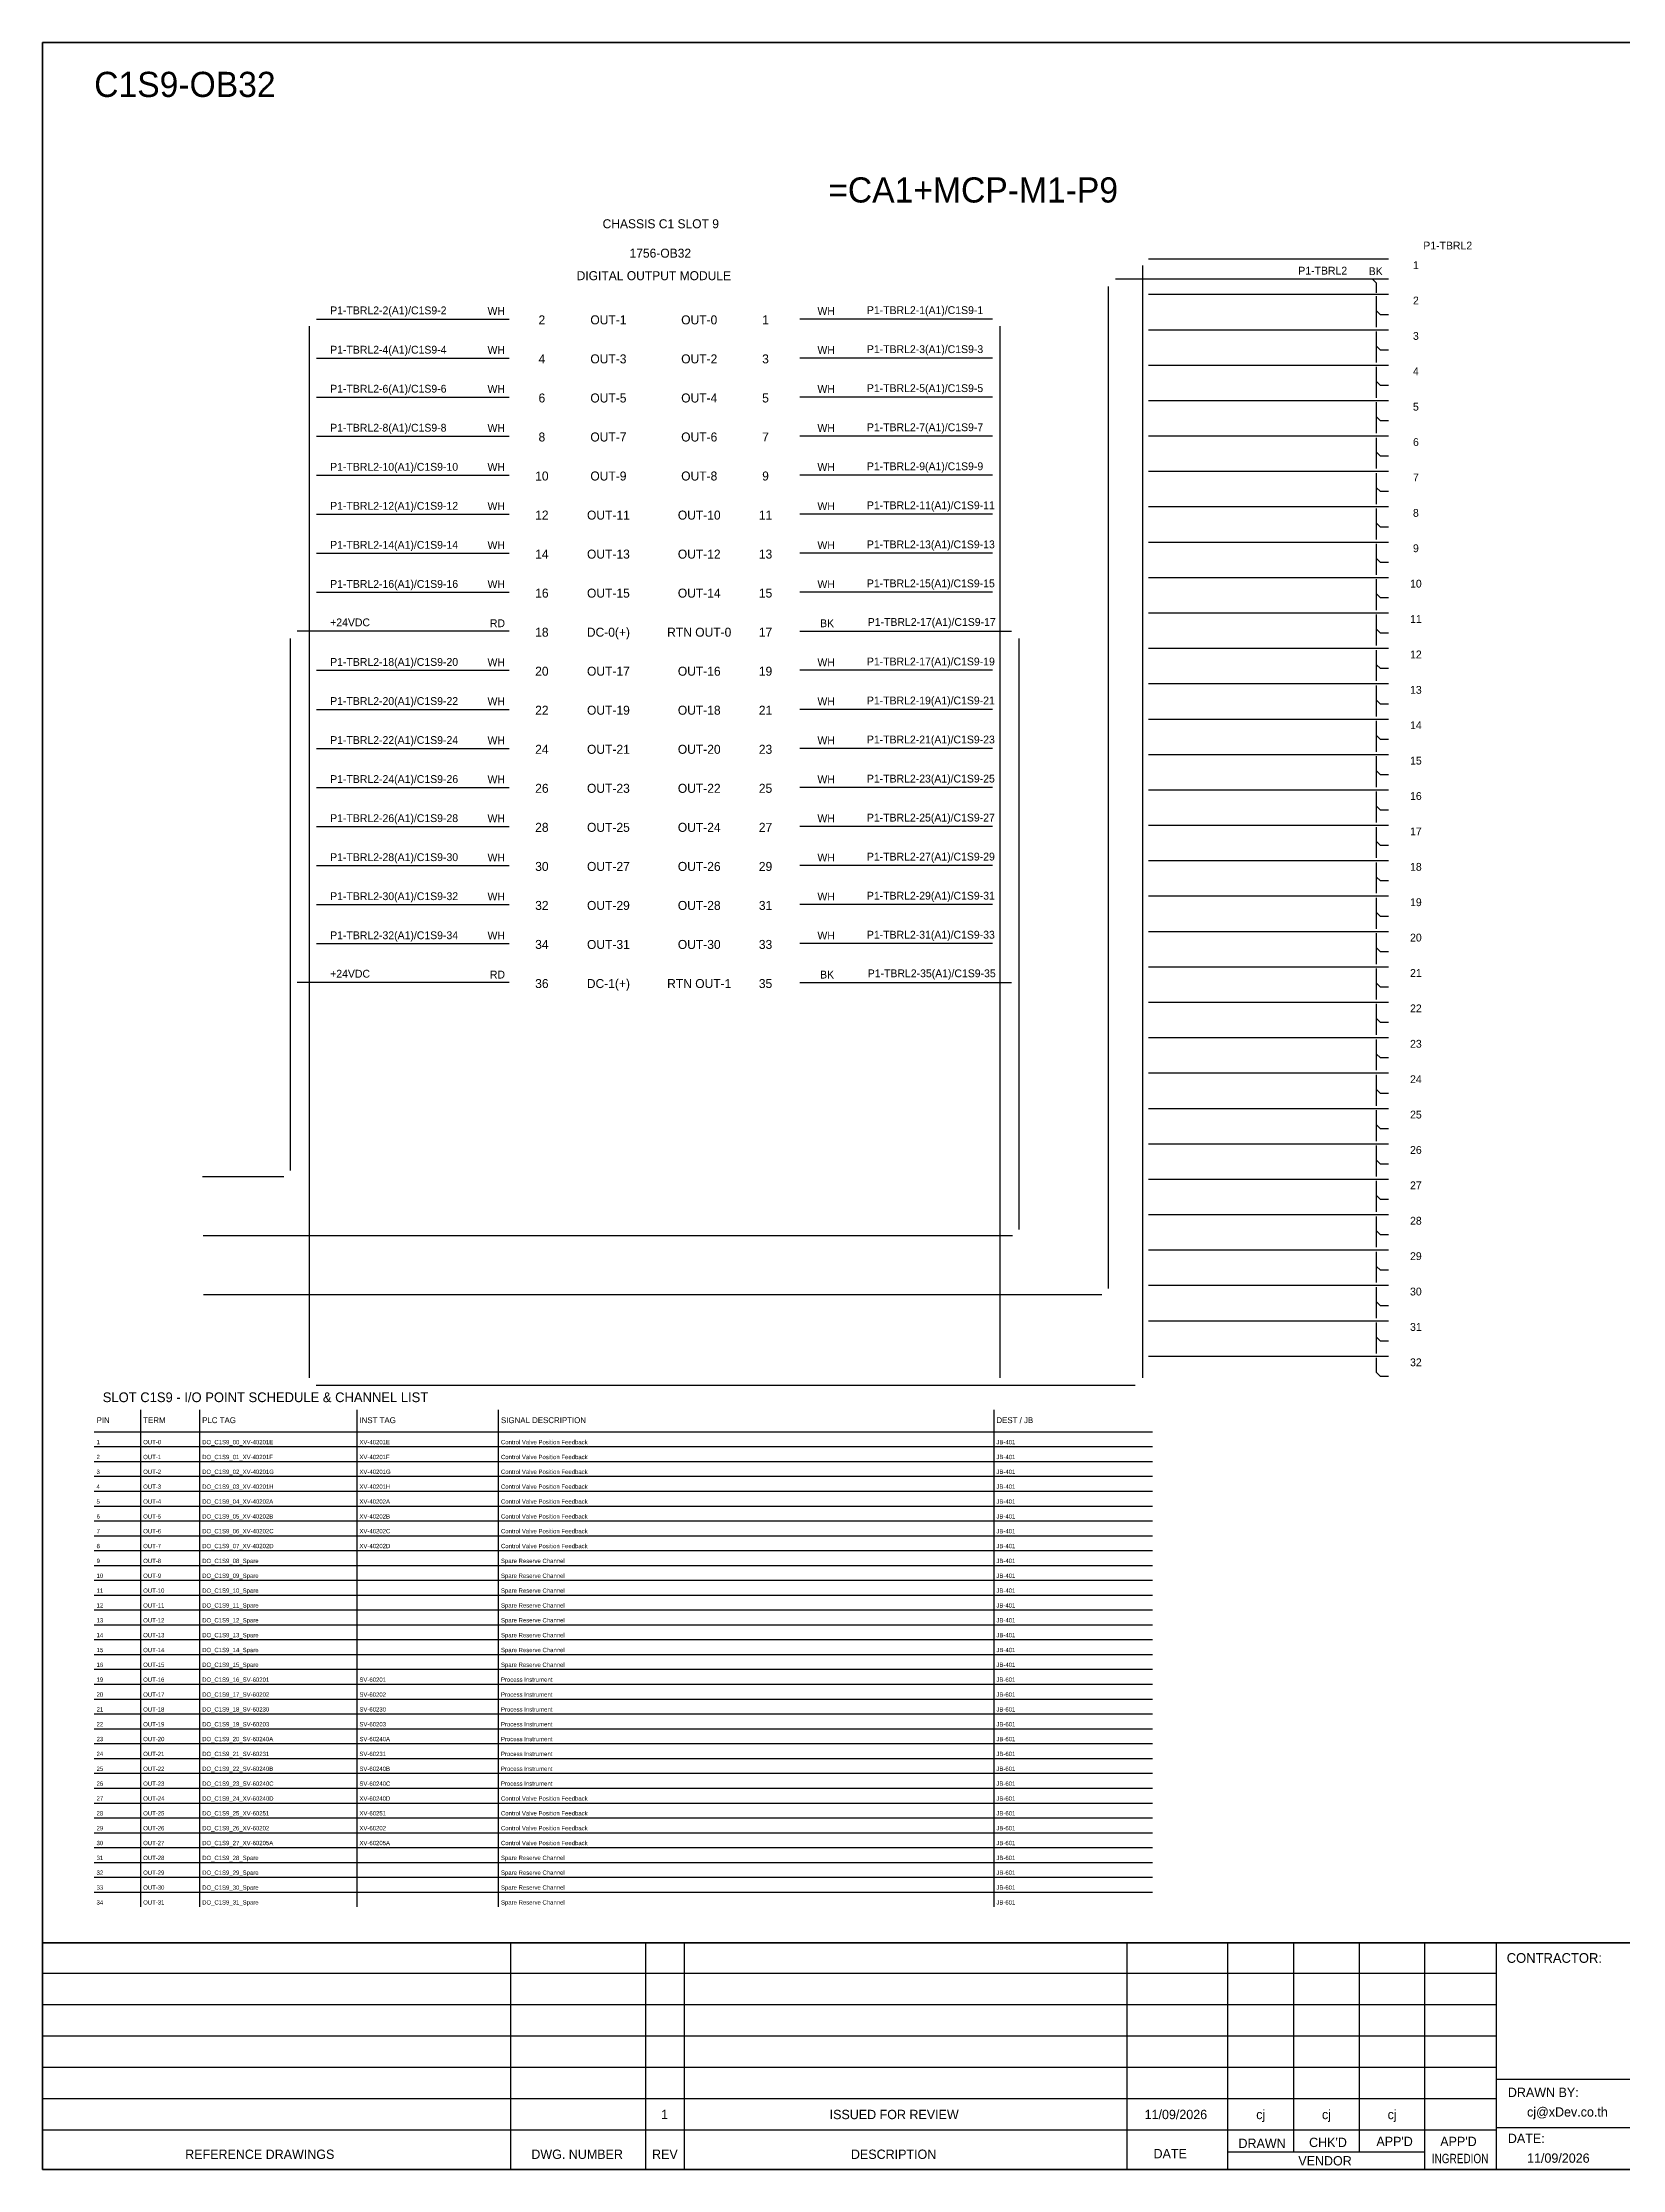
# Model space of a CAD drawing. Header units: metres. Extents: x 0 to 54213, y 0 to 2704.
# Drawn here: x 50320 to 52329, y 0 to 2704 of the extents above; entities that cross this region are included whole.
import ezdxf
from ezdxf.enums import TextEntityAlignment as Align

# ---------------------------------------------------------------- set-up
doc = ezdxf.new("R2010")
doc.units = ezdxf.units.M

msp = doc.modelspace()

# ---------------------------------------------------------------- linework, layer by layer
for p, q in [((52010.9, 2403.2), (52015.9, 2398.2)), ((52015.9, 2385.8), (52015.9, 2398.2)), ((52015.9, 2342.5), (52015.9, 2381.8)), ((52020.9, 2358.2), (52015.9, 2363.2)), ((52031.3, 2358.2), (52020.9, 2358.2)), ((52015.9, 2297.5), (52015.9, 2336.8)), ((52020.9, 2313.2), (52015.9, 2318.2)), ((52031.3, 2313.2), (52020.9, 2313.2)), ((52015.9, 2252.5), (52015.9, 2291.8)), ((52020.9, 2268.2), (52015.9, 2273.2)), ((52015.9, 2207.5), (52015.9, 2246.8)), ((52031.3, 2268.2), (52020.9, 2268.2)), ((52020.9, 2223.2), (52015.9, 2228.2)), ((52031.3, 2223.2), (52020.9, 2223.2)), ((52015.9, 2162.5), (52015.9, 2201.8)), ((52020.9, 2178.2), (52015.9, 2183.2)), ((52031.3, 2178.2), (52020.9, 2178.2)), ((52015.9, 2117.5), (52015.9, 2156.8)), ((52020.9, 2133.2), (52015.9, 2138.2)), ((52015.9, 2072.5), (52015.9, 2111.8)), ((52031.3, 2133.2), (52020.9, 2133.2)), ((52020.9, 2088.2), (52015.9, 2093.2)), ((52031.3, 2088.2), (52020.9, 2088.2)), ((52015.9, 2027.5), (52015.9, 2066.8)), ((52020.9, 2043.2), (52015.9, 2048.2)), ((52031.3, 2043.2), (52020.9, 2043.2)), ((52015.9, 1982.5), (52015.9, 2021.8)), ((52020.9, 1998.2), (52015.9, 2003.2)), ((52015.9, 1937.5), (52015.9, 1976.8)), ((52031.3, 1998.2), (52020.9, 1998.2)), ((52020.9, 1953.2), (52015.9, 1958.2)), ((52031.3, 1953.2), (52020.9, 1953.2)), ((52015.9, 1892.5), (52015.9, 1931.8)), ((52020.9, 1908.2), (52015.9, 1913.2)), ((52031.3, 1908.2), (52020.9, 1908.2)), ((52015.9, 1847.5), (52015.9, 1886.8)), ((52020.9, 1863.2), (52015.9, 1868.2)), ((52015.9, 1802.5), (52015.9, 1841.8)), ((52031.3, 1863.2), (52020.9, 1863.2)), ((52020.9, 1818.2), (52015.9, 1823.2)), ((52031.3, 1818.2), (52020.9, 1818.2)), ((52015.9, 1757.5), (52015.9, 1796.8)), ((52020.9, 1773.2), (52015.9, 1778.2)), ((52031.3, 1773.2), (52020.9, 1773.2)), ((52015.9, 1712.5), (52015.9, 1751.8)), ((52020.9, 1728.2), (52015.9, 1733.2)), ((52015.9, 1667.5), (52015.9, 1706.8)), ((52031.3, 1728.2), (52020.9, 1728.2)), ((52020.9, 1683.2), (52015.9, 1688.2)), ((52031.3, 1683.2), (52020.9, 1683.2)), ((52015.9, 1622.5), (52015.9, 1661.8)), ((52020.9, 1638.2), (52015.9, 1643.2)), ((52031.3, 1638.2), (52020.9, 1638.2)), ((52015.9, 1577.5), (52015.9, 1616.8)), ((52020.9, 1593.2), (52015.9, 1598.2)), ((52015.9, 1532.5), (52015.9, 1571.8)), ((52031.3, 1593.2), (52020.9, 1593.2)), ((52020.9, 1548.2), (52015.9, 1553.2)), ((52031.3, 1548.2), (52020.9, 1548.2)), ((52015.9, 1487.5), (52015.9, 1526.8)), ((52020.9, 1503.2), (52015.9, 1508.2)), ((52031.3, 1503.2), (52020.9, 1503.2)), ((52015.9, 1442.5), (52015.9, 1481.8)), ((52020.9, 1458.2), (52015.9, 1463.2)), ((52015.9, 1397.5), (52015.9, 1436.8)), ((52031.3, 1458.2), (52020.9, 1458.2)), ((52020.9, 1413.2), (52015.9, 1418.2)), ((52031.3, 1413.2), (52020.9, 1413.2)), ((52015.9, 1352.5), (52015.9, 1391.8)), ((52020.9, 1368.2), (52015.9, 1373.2)), ((52031.3, 1368.2), (52020.9, 1368.2)), ((52015.9, 1307.5), (52015.9, 1346.8)), ((52020.9, 1323.2), (52015.9, 1328.2)), ((52015.9, 1262.5), (52015.9, 1301.8)), ((52031.3, 1323.2), (52020.9, 1323.2)), ((52020.9, 1278.2), (52015.9, 1283.2)), ((52031.3, 1278.2), (52020.9, 1278.2)), ((52015.9, 1217.5), (52015.9, 1256.8)), ((52020.9, 1233.2), (52015.9, 1238.2)), ((52031.3, 1233.2), (52020.9, 1233.2)), ((52015.9, 1172.5), (52015.9, 1211.8)), ((52020.9, 1188.2), (52015.9, 1193.2)), ((52015.9, 1127.5), (52015.9, 1166.8)), ((52031.3, 1188.2), (52020.9, 1188.2)), ((52020.9, 1143.2), (52015.9, 1148.2)), ((52031.3, 1143.2), (52020.9, 1143.2)), ((52015.9, 1082.5), (52015.9, 1121.8)), ((52020.9, 1098.2), (52015.9, 1103.2)), ((52031.3, 1098.2), (52020.9, 1098.2)), ((52015.9, 1037.5), (52015.9, 1076.8)), ((52020.9, 1053.2), (52015.9, 1058.2)), ((52015.9, 1013.2), (52015.9, 1031.8)), ((52031.3, 1053.2), (52020.9, 1053.2)), ((52020.9, 1008.2), (52015.9, 1013.2)), ((52031.3, 1008.2), (52020.9, 1008.2))]:
    msp.add_line(p, q)
at = {"color": 1, "ltscale": 25.4}
for p, q in [((50913, 1955.7), (50643.6, 1955.7)), ((50634.5, 1946.5), (50634.5, 1270))]:
    msp.add_line(p, q, dxfattribs=at)
at = {"color": 7}
for p, q in [((50444.6, 333.8), (50444.6, 965.9)), ((50519.6, 333.8), (50519.6, 965.9)), ((50719.6, 333.8), (50719.6, 965.9)), ((50899.6, 333.8), (50899.6, 965.9)), ((51529.6, 333.8), (51529.6, 965.9)), ((50385.3, 937.9), (51731.1, 937.9))]:
    msp.add_line(p, q, dxfattribs=at)
at = {"color": 8}
for p, q in [((50385.3, 919), (51731.1, 919)), ((50385.3, 900.1), (51731.1, 900.1)), ((50385.3, 881.3), (51731.1, 881.3)), ((50385.3, 862.4), (51731.1, 862.4)), ((50385.3, 843.5), (51731.1, 843.5)), ((50385.3, 824.6), (51731.1, 824.6)), ((50385.3, 805.8), (51731.1, 805.8)), ((50385.3, 786.9), (51731.1, 786.9)), ((50385.3, 768), (51731.1, 768)), ((50385.3, 749.1), (51731.1, 749.1)), ((50385.3, 730.2), (51731.1, 730.2)), ((50385.3, 711.4), (51731.1, 711.4)), ((50385.3, 692.5), (51731.1, 692.5)), ((50385.3, 673.6), (51731.1, 673.6)), ((50385.3, 654.7), (51731.1, 654.7)), ((50385.3, 635.9), (51731.1, 635.9)), ((50385.3, 617), (51731.1, 617)), ((50385.3, 598.1), (51731.1, 598.1)), ((50385.3, 579.2), (51731.1, 579.2)), ((50385.3, 560.3), (51731.1, 560.3)), ((50385.3, 541.5), (51731.1, 541.5)), ((50385.3, 522.6), (51731.1, 522.6)), ((50385.3, 503.7), (51731.1, 503.7)), ((50385.3, 484.8), (51731.1, 484.8)), ((50385.3, 465.9), (51731.1, 465.9)), ((50385.3, 447.1), (51731.1, 447.1)), ((50385.3, 428.2), (51731.1, 428.2)), ((50385.3, 409.3), (51731.1, 409.3)), ((50385.3, 390.4), (51731.1, 390.4)), ((50385.3, 371.6), (51731.1, 371.6)), ((50385.3, 352.7), (51731.1, 352.7))]:
    msp.add_line(p, q, dxfattribs=at)
at = {"layer": 'GT_1', "color": 4}
for p, q in [((50915, 0), (50915, 288.2)), ((51086.9, 0), (51086.9, 288.2)), ((51136.1, 0), (51136.1, 288.2)), ((51698.7, 0), (51698.7, 288.2)), ((51827, 0), (51827, 288.2)), ((51910.6, 21.8), (51910.6, 288.2)), ((51994.1, 21.8), (51994.1, 288.2)), ((52077.4, 0), (52077.4, 288.2)), ((52168.4, 0), (52168.4, 288.2)), ((52168.4, 249.3), (50319.6, 249.3)), ((52168.4, 209.5), (50319.6, 209.5)), ((52168.4, 169.6), (50319.6, 169.6)), ((52168.4, 129.7), (50319.6, 129.7)), ((52955.4, 114.3), (52168.4, 114.3)), ((52168.4, 89.7), (50319.6, 89.7)), ((52168.3, 49.8), (50319.6, 49.8)), ((52955.4, 52.9), (52168.4, 52.9)), ((52077.4, 21.8), (51827, 21.8))]:
    msp.add_line(p, q, dxfattribs=at)
at = {"layer": 'HELPPOINT', "color": 4, "lineweight": 35}
for p, q in [((50319.6, 0), (50319.6, 2704.2)), ((50319.6, 2704.2), (54212.9, 2704.2)), ((50319.6, 0), (50319.6, 2704.2)), ((50319.6, 2704.2), (54212.9, 2704.2)), ((54212.9, 0), (50319.6, 0)), ((54212.9, 0), (50319.6, 0))]:
    msp.add_line(p, q, dxfattribs=at)
at = {"layer": 'IE-WIRE', "color": 4, "ltscale": 25.4}
for p, q in [((51718.2, 2420.7), (51718.2, 1006.3)), ((52031.3, 2428.7), (51726.2, 2428.7)), ((52031.3, 2383.7), (51726.2, 2383.7)), ((50667.8, 2352.7), (50913, 2352.7)), ((51527.8, 2352.7), (51282.5, 2352.7)), ((50658.6, 2343.6), (50658.6, 1006.3)), ((51536.9, 2343.6), (51536.9, 1006.3)), ((52031.3, 2338.7), (51726.2, 2338.7)), ((50667.8, 2303.1), (50913, 2303.1)), ((51527.8, 2303.1), (51282.5, 2303.1)), ((52031.3, 2293.7), (51726.2, 2293.7)), ((50667.8, 2253.5), (50913, 2253.5)), ((51527.8, 2253.5), (51282.5, 2253.5)), ((52031.3, 2248.7), (51726.2, 2248.7)), ((50667.8, 2203.8), (50913, 2203.8)), ((51527.8, 2203.8), (51282.5, 2203.8)), ((52031.3, 2203.7), (51726.2, 2203.7)), ((50667.8, 2154.2), (50913, 2154.2)), ((51527.8, 2154.2), (51282.5, 2154.2)), ((52031.3, 2158.7), (51726.2, 2158.7)), ((52031.3, 2113.7), (51726.2, 2113.7)), ((50667.8, 2104.6), (50913, 2104.6)), ((51527.8, 2104.6), (51282.5, 2104.6)), ((52031.3, 2068.7), (51726.2, 2068.7)), ((50667.8, 2055), (50913, 2055)), ((51527.8, 2055), (51282.5, 2055)), ((50667.8, 2005.3), (50913, 2005.3)), ((51527.8, 2005.3), (51282.5, 2005.3)), ((52031.3, 2023.7), (51726.2, 2023.7)), ((52031.3, 1978.7), (51726.2, 1978.7)), ((52031.3, 1933.7), (51726.2, 1933.7)), ((50667.8, 1906.1), (50913, 1906.1)), ((51527.8, 1906.1), (51282.5, 1906.1)), ((52031.3, 1888.7), (51726.2, 1888.7)), ((50667.8, 1856.4), (50913, 1856.4)), ((51527.8, 1856.4), (51282.5, 1856.4)), ((52031.3, 1843.7), (51726.2, 1843.7)), ((50667.8, 1806.8), (50913, 1806.8)), ((51527.8, 1806.8), (51282.5, 1806.8)), ((52031.3, 1798.7), (51726.2, 1798.7)), ((50667.8, 1757.2), (50913, 1757.2)), ((51527.8, 1757.2), (51282.5, 1757.2)), ((52031.3, 1753.7), (51726.2, 1753.7)), ((50667.8, 1707.5), (50913, 1707.5)), ((51527.8, 1707.5), (51282.5, 1707.5)), ((52031.3, 1708.7), (51726.2, 1708.7)), ((50667.8, 1657.9), (50913, 1657.9)), ((51527.8, 1657.9), (51282.5, 1657.9)), ((52031.3, 1663.7), (51726.2, 1663.7)), ((50667.8, 1608.3), (50913, 1608.3)), ((51527.8, 1608.3), (51282.5, 1608.3)), ((52031.3, 1618.7), (51726.2, 1618.7)), ((52031.3, 1573.7), (51726.2, 1573.7)), ((50667.8, 1558.6), (50913, 1558.6)), ((51527.8, 1558.6), (51282.5, 1558.6)), ((52031.3, 1528.7), (51726.2, 1528.7)), ((52031.3, 1483.7), (51726.2, 1483.7)), ((52031.3, 1438.7), (51726.2, 1438.7)), ((52031.3, 1393.7), (51726.2, 1393.7)), ((52031.3, 1348.7), (51726.2, 1348.7)), ((52031.3, 1303.7), (51726.2, 1303.7)), ((52031.3, 1258.7), (51726.2, 1258.7)), ((52031.3, 1213.7), (51726.2, 1213.7)), ((52031.3, 1168.7), (51726.2, 1168.7)), ((52031.3, 1123.7), (51726.2, 1123.7)), ((52031.3, 1078.7), (51726.2, 1078.7)), ((52031.3, 1033.7), (51726.2, 1033.7))]:
    msp.add_line(p, q, dxfattribs=at)
at = {"layer": 'IE-WIRE', "color": 7, "ltscale": 25.4}
for p, q in [((51674.7, 2394.1), (51674.7, 1119.9)), ((51282.5, 1955.7), (51551.9, 1955.7)), ((51561, 1946.5), (51561, 1194.9)), ((51282.5, 1509), (51551.9, 1509)), ((51553, 1186.9), (50523.7, 1186.9)), ((51666.7, 1111.9), (50524.4, 1111.9))]:
    msp.add_line(p, q, dxfattribs=at)
at = {"layer": 'IE-WIRE', "ltscale": 25.4}
msp.add_line((52031.3, 2403.2), (51683.9, 2403.2), dxfattribs=at)
at = {"layer": 'IE-WIRE', "color": 1, "ltscale": 25.4}
for p, q in [((50913, 1509), (50643.6, 1509)), ((50626.5, 1262), (50523, 1262))]:
    msp.add_line(p, q, dxfattribs=at)
at = {"layer": 'IE-WIRE', "color": 4}
msp.add_line((50667.7, 997.2), (51709.1, 997.2), dxfattribs=at)
at = {"layer": 'MEMBER', "color": 4, "lineweight": 35}
msp.add_line((50319.6, 288.2), (54212.9, 288.2), dxfattribs=at)
msp.add_line((50319.6, 288.2), (54212.9, 288.2), dxfattribs=at)

# ---------------------------------------------------------------- texts
at = {"color": 2}
msp.add_text('C1S9-OB32', height=32, dxfattribs=at).set_placement((50385.3, 2635))
for s, height, p in [('=CA1+MCP-M1-P9', 32, (51503, 2516.8)), ('CHASSIS C1 SLOT 9', 11.441, (51105.8, 2473.8)), ('1756-OB32', 11.44, (51105.2, 2436.4)), ('DIGITAL OUTPUT MODULE', 11.441, (51097, 2407.8)), ('2', 11.4, (50954.6, 2351.6)), ('OUT-1', 11.44, (51039.2, 2351.6)), ('OUT-0', 11.44, (51154.7, 2351.6)), ('1', 11.4, (51239, 2351.6)), ('4', 11.4, (50954.6, 2302)), ('OUT-3', 11.44, (51039.2, 2302)), ('OUT-2', 11.44, (51154.7, 2302)), ('3', 11.4, (51239, 2302)), ('6', 11.4, (50954.6, 2252.3)), ('OUT-5', 11.44, (51039.2, 2252.3)), ('OUT-4', 11.44, (51154.7, 2252.3)), ('5', 11.4, (51239, 2252.3)), ('8', 11.4, (50954.6, 2202.7)), ('OUT-7', 11.44, (51039.2, 2202.7)), ('OUT-6', 11.44, (51154.7, 2202.7)), ('7', 11.4, (51239, 2202.7)), ('10', 11.44, (50954.6, 2153.1)), ('OUT-9', 11.44, (51039.2, 2153.1)), ('OUT-8', 11.44, (51154.7, 2153.1)), ('9', 11.4, (51239, 2153.1)), ('12', 11.44, (50954.6, 2103.4)), ('OUT-11', 11.44, (51039.2, 2103.4)), ('OUT-10', 11.44, (51154.7, 2103.4)), ('11', 11.44, (51239, 2103.4)), ('14', 11.44, (50954.6, 2053.8)), ('OUT-13', 11.44, (51039.2, 2053.8)), ('OUT-12', 11.44, (51154.7, 2053.8)), ('13', 11.44, (51239, 2053.8)), ('16', 11.44, (50954.6, 2004.2)), ('OUT-15', 11.44, (51039.2, 2004.2)), ('OUT-14', 11.44, (51154.7, 2004.2)), ('15', 11.44, (51239, 2004.2)), ('18', 11.44, (50954.6, 1954.5)), ('DC-0(+)', 11.44, (51039.2, 1954.5)), ('RTN OUT-0', 11.44, (51154.7, 1954.5)), ('17', 11.44, (51239, 1954.5)), ('20', 11.44, (50954.6, 1904.9)), ('OUT-17', 11.44, (51039.2, 1904.9)), ('OUT-16', 11.44, (51154.7, 1904.9)), ('19', 11.44, (51239, 1904.9)), ('22', 11.44, (50954.6, 1855.3)), ('OUT-19', 11.44, (51039.2, 1855.3)), ('OUT-18', 11.44, (51154.7, 1855.3)), ('21', 11.44, (51239, 1855.3)), ('24', 11.44, (50954.6, 1805.6)), ('OUT-21', 11.44, (51039.2, 1805.6)), ('OUT-20', 11.44, (51154.7, 1805.6)), ('23', 11.44, (51239, 1805.6)), ('26', 11.44, (50954.6, 1756)), ('OUT-23', 11.44, (51039.2, 1756)), ('OUT-22', 11.44, (51154.7, 1756)), ('25', 11.44, (51239, 1756)), ('28', 11.44, (50954.6, 1706.4)), ('OUT-25', 11.44, (51039.2, 1706.4)), ('OUT-24', 11.44, (51154.7, 1706.4)), ('27', 11.44, (51239, 1706.4)), ('30', 11.44, (50954.6, 1656.7)), ('OUT-27', 11.44, (51039.2, 1656.7)), ('OUT-26', 11.44, (51154.7, 1656.7)), ('29', 11.44, (51239, 1656.7)), ('32', 11.44, (50954.6, 1607.1)), ('OUT-29', 11.44, (51039.2, 1607.1)), ('OUT-28', 11.44, (51154.7, 1607.1)), ('31', 11.44, (51239, 1607.1)), ('34', 11.44, (50954.6, 1557.5)), ('OUT-31', 11.44, (51039.2, 1557.5)), ('OUT-30', 11.44, (51154.7, 1557.5)), ('33', 11.44, (51239, 1557.5)), ('36', 11.44, (50954.6, 1507.8)), ('DC-1(+)', 11.44, (51039.2, 1507.8)), ('RTN OUT-1', 11.44, (51154.7, 1507.8)), ('35', 11.44, (51239, 1507.8))]:
    msp.add_text(s, height=height, dxfattribs=at).set_placement(p, align=Align.MIDDLE_CENTER)
at = {"color": 4}
for s, p in [('P1-TBRL2', (52106.5, 2446.1)), ('1', (52066, 2421.2)), ('2', (52066, 2376.2)), ('3', (52066, 2331.2)), ('4', (52066, 2286.2)), ('5', (52066, 2241.2)), ('6', (52066, 2196.2)), ('7', (52066, 2151.2)), ('8', (52066, 2106.2)), ('9', (52066, 2061.2)), ('10', (52066, 2016.2)), ('11', (52066, 1971.2)), ('12', (52066, 1926.2)), ('13', (52066, 1881.2)), ('14', (52066, 1836.2)), ('15', (52066, 1791.2)), ('16', (52066, 1746.2)), ('17', (52066, 1701.2)), ('18', (52066, 1656.2)), ('19', (52066, 1611.2)), ('20', (52066, 1566.2)), ('21', (52066, 1521.2)), ('22', (52066, 1476.2)), ('23', (52066, 1431.2)), ('24', (52066, 1386.2)), ('25', (52066, 1341.2)), ('26', (52066, 1296.2)), ('27', (52066, 1251.2)), ('28', (52066, 1206.2)), ('29', (52066, 1161.2)), ('30', (52066, 1116.2)), ('31', (52066, 1071.2)), ('32', (52066, 1026.2))]:
    msp.add_text(s, height=9.95, dxfattribs=at).set_placement(p, align=Align.MIDDLE_CENTER)
for s, p in [('P1-TBRL2', (51978.6, 2409.2)), ('BK', (52023.8, 2408.5))]:
    msp.add_text(s, height=9.95).set_placement(p, align=Align.RIGHT)
for s, height, p in [('P1-TBRL2-2(A1)/C1S9-2', 9.949, (50685.4, 2358.7)), ('WH', 9.95, (50885.5, 2358)), ('WH', 9.95, (51305, 2358)), ('P1-TBRL2-1(A1)/C1S9-1', 9.949, (51367.9, 2359)), ('P1-TBRL2-4(A1)/C1S9-4', 9.949, (50685.4, 2308.7)), ('WH', 9.95, (50885.5, 2308.4)), ('WH', 9.95, (51305, 2308.4)), ('P1-TBRL2-3(A1)/C1S9-3', 9.949, (51367.9, 2309.4)), ('P1-TBRL2-6(A1)/C1S9-6', 9.949, (50685.4, 2259.1)), ('WH', 9.95, (50885.5, 2258.7)), ('WH', 9.95, (51305, 2258.7)), ('P1-TBRL2-5(A1)/C1S9-5', 9.949, (51367.9, 2259.8)), ('P1-TBRL2-8(A1)/C1S9-8', 9.949, (50685.4, 2209.5)), ('WH', 9.95, (50885.5, 2209.1)), ('WH', 9.95, (51305, 2209.1)), ('P1-TBRL2-7(A1)/C1S9-7', 9.949, (51367.9, 2210.1)), ('P1-TBRL2-10(A1)/C1S9-10', 9.949, (50685.4, 2159.8)), ('WH', 9.95, (50885.5, 2159.5)), ('WH', 9.95, (51305, 2159.5)), ('P1-TBRL2-9(A1)/C1S9-9', 9.949, (51367.9, 2160.5)), ('P1-TBRL2-12(A1)/C1S9-12', 9.949, (50685.4, 2110.2)), ('WH', 9.95, (50885.5, 2109.8)), ('WH', 9.95, (51305, 2109.8)), ('P1-TBRL2-11(A1)/C1S9-11', 9.949, (51367.9, 2110.9)), ('P1-TBRL2-14(A1)/C1S9-14', 9.949, (50685.4, 2060.6)), ('WH', 9.95, (50885.5, 2060.2)), ('WH', 9.95, (51305, 2060.2)), ('P1-TBRL2-13(A1)/C1S9-13', 9.949, (51367.9, 2061.2)), ('P1-TBRL2-16(A1)/C1S9-16', 9.949, (50685.4, 2010.9)), ('WH', 9.95, (50885.5, 2010.6)), ('WH', 9.95, (51305, 2010.6)), ('P1-TBRL2-15(A1)/C1S9-15', 9.949, (51367.9, 2011.6)), ('P1-TBRL2-18(A1)/C1S9-20', 9.949, (50685.4, 1911.7)), ('WH', 9.95, (50885.5, 1911.3)), ('WH', 9.95, (51305, 1911.3)), ('P1-TBRL2-17(A1)/C1S9-19', 9.949, (51367.9, 1912.3)), ('P1-TBRL2-20(A1)/C1S9-22', 9.949, (50685.4, 1862)), ('WH', 9.95, (50885.5, 1861.7)), ('WH', 9.95, (51305, 1861.7)), ('P1-TBRL2-19(A1)/C1S9-21', 9.949, (51367.9, 1862.7)), ('P1-TBRL2-22(A1)/C1S9-24', 9.949, (50685.4, 1812.4)), ('WH', 9.95, (50885.5, 1812)), ('WH', 9.95, (51305, 1812)), ('P1-TBRL2-21(A1)/C1S9-23', 9.949, (51367.9, 1813.1)), ('P1-TBRL2-24(A1)/C1S9-26', 9.949, (50685.4, 1762.8)), ('WH', 9.95, (50885.5, 1762.4)), ('WH', 9.95, (51305, 1762.4)), ('P1-TBRL2-23(A1)/C1S9-25', 9.949, (51367.9, 1763.4)), ('P1-TBRL2-26(A1)/C1S9-28', 9.949, (50685.4, 1713.1)), ('WH', 9.95, (50885.5, 1712.8)), ('WH', 9.95, (51305, 1712.8)), ('P1-TBRL2-25(A1)/C1S9-27', 9.949, (51367.9, 1713.8)), ('P1-TBRL2-28(A1)/C1S9-30', 9.949, (50685.4, 1663.5)), ('WH', 9.95, (50885.5, 1663.1)), ('WH', 9.95, (51305, 1663.1)), ('P1-TBRL2-27(A1)/C1S9-29', 9.949, (51367.9, 1664.2)), ('P1-TBRL2-30(A1)/C1S9-32', 9.949, (50685.4, 1613.9)), ('WH', 9.95, (50885.5, 1613.5)), ('WH', 9.95, (51305, 1613.5)), ('P1-TBRL2-29(A1)/C1S9-31', 9.949, (51367.9, 1614.5)), ('P1-TBRL2-32(A1)/C1S9-34', 9.949, (50685.4, 1564.2)), ('WH', 9.95, (50885.5, 1563.9)), ('WH', 9.95, (51305, 1563.9)), ('P1-TBRL2-31(A1)/C1S9-33', 9.949, (51367.9, 1564.9))]:
    msp.add_text(s, height=height, dxfattribs=at).set_placement(p)
at = {"color": 1}
for s, p in [('+24VDC', (50685.4, 1962)), ('RD', (50888.5, 1960.9)), ('+24VDC', (50685.4, 1515.3)), ('RD', (50888.5, 1514.2))]:
    msp.add_text(s, height=9.95, dxfattribs=at).set_placement(p)
at = {"color": 7}
for s, height, p in [('BK', 9.95, (51308.4, 1960.9)), ('P1-TBRL2-17(A1)/C1S9-17', 9.949, (51369, 1962.5)), ('BK', 9.95, (51308.4, 1514.2)), ('P1-TBRL2-35(A1)/C1S9-35', 9.949, (51369, 1515.8)), ('1', 5.5, (50388.3, 922)), ('OUT-0', 5.5, (50447.6, 922)), ('DO_C1S9_00_XV-40201E', 5.5, (50522.6, 922)), ('XV-40201E', 5.5, (50722.6, 922)), ('Control Valve Position Feedback', 5.5, (50902.6, 922)), ('JB-401', 5.5, (51532.6, 922)), ('2', 5.5, (50388.3, 903.1)), ('OUT-1', 5.5, (50447.6, 903.1)), ('DO_C1S9_01_XV-40201F', 5.5, (50522.6, 903.1)), ('XV-40201F', 5.5, (50722.6, 903.1)), ('Control Valve Position Feedback', 5.5, (50902.6, 903.1)), ('JB-401', 5.5, (51532.6, 903.1)), ('4', 5.5, (50388.3, 865.4)), ('3', 5.5, (50388.3, 884.3)), ('OUT-2', 5.5, (50447.6, 884.3)), ('OUT-3', 5.5, (50447.6, 865.4)), ('DO_C1S9_02_XV-40201G', 5.5, (50522.6, 884.3)), ('DO_C1S9_03_XV-40201H', 5.5, (50522.6, 865.4)), ('XV-40201G', 5.5, (50722.6, 884.3)), ('XV-40201H', 5.5, (50722.6, 865.4)), ('Control Valve Position Feedback', 5.5, (50902.6, 884.3)), ('Control Valve Position Feedback', 5.5, (50902.6, 865.4)), ('JB-401', 5.5, (51532.6, 884.3)), ('JB-401', 5.5, (51532.6, 865.4)), ('5', 5.5, (50388.3, 846.5)), ('OUT-4', 5.5, (50447.6, 846.5)), ('DO_C1S9_04_XV-40202A', 5.5, (50522.6, 846.5)), ('XV-40202A', 5.5, (50722.6, 846.5)), ('Control Valve Position Feedback', 5.5, (50902.6, 846.5)), ('JB-401', 5.5, (51532.6, 846.5)), ('6', 5.5, (50388.3, 827.6)), ('7', 5.5, (50388.3, 808.8)), ('OUT-5', 5.5, (50447.6, 827.6)), ('OUT-6', 5.5, (50447.6, 808.8)), ('DO_C1S9_05_XV-40202B', 5.5, (50522.6, 827.6)), ('DO_C1S9_06_XV-40202C', 5.5, (50522.6, 808.8)), ('XV-40202B', 5.5, (50722.6, 827.6)), ('XV-40202C', 5.5, (50722.6, 808.8)), ('Control Valve Position Feedback', 5.5, (50902.6, 827.6)), ('Control Valve Position Feedback', 5.5, (50902.6, 808.8)), ('JB-401', 5.5, (51532.6, 827.6)), ('JB-401', 5.5, (51532.6, 808.8)), ('8', 5.5, (50388.3, 789.9)), ('OUT-7', 5.5, (50447.6, 789.9)), ('DO_C1S9_07_XV-40202D', 5.5, (50522.6, 789.9)), ('XV-40202D', 5.5, (50722.6, 789.9)), ('Control Valve Position Feedback', 5.5, (50902.6, 789.9)), ('JB-401', 5.5, (51532.6, 789.9)), ('9', 5.5, (50388.3, 771)), ('10', 5.5, (50388.3, 752.1)), ('OUT-8', 5.5, (50447.6, 771)), ('OUT-9', 5.5, (50447.6, 752.1)), ('DO_C1S9_08_Spare', 5.5, (50522.6, 771)), ('DO_C1S9_09_Spare', 5.5, (50522.6, 752.1)), ('Spare Reserve Channel', 5.5, (50902.6, 771)), ('Spare Reserve Channel', 5.5, (50902.6, 752.1)), ('JB-401', 5.5, (51532.6, 771)), ('JB-401', 5.5, (51532.6, 752.1)), ('11', 5.5, (50388.3, 733.2)), ('OUT-10', 5.5, (50447.6, 733.2)), ('DO_C1S9_10_Spare', 5.5, (50522.6, 733.2)), ('Spare Reserve Channel', 5.5, (50902.6, 733.2)), ('JB-401', 5.5, (51532.6, 733.2)), ('12', 5.5, (50388.3, 714.4)), ('OUT-11', 5.5, (50447.6, 714.4)), ('DO_C1S9_11_Spare', 5.5, (50522.6, 714.4)), ('Spare Reserve Channel', 5.5, (50902.6, 714.4)), ('JB-401', 5.5, (51532.6, 714.4)), ('13', 5.5, (50388.3, 695.5)), ('14', 5.5, (50388.3, 676.6)), ('OUT-12', 5.5, (50447.6, 695.5)), ('OUT-13', 5.5, (50447.6, 676.6)), ('DO_C1S9_12_Spare', 5.5, (50522.6, 695.5)), ('DO_C1S9_13_Spare', 5.5, (50522.6, 676.6)), ('Spare Reserve Channel', 5.5, (50902.6, 695.5)), ('Spare Reserve Channel', 5.5, (50902.6, 676.6)), ('JB-401', 5.5, (51532.6, 695.5)), ('JB-401', 5.5, (51532.6, 676.6)), ('15', 5.5, (50388.3, 657.7)), ('OUT-14', 5.5, (50447.6, 657.7)), ('DO_C1S9_14_Spare', 5.5, (50522.6, 657.7)), ('Spare Reserve Channel', 5.5, (50902.6, 657.7)), ('JB-401', 5.5, (51532.6, 657.7)), ('16', 5.5, (50388.3, 638.9)), ('19', 5.5, (50388.3, 620)), ('OUT-15', 5.5, (50447.6, 638.9)), ('OUT-16', 5.5, (50447.6, 620)), ('DO_C1S9_15_Spare', 5.5, (50522.6, 638.9)), ('DO_C1S9_16_SV-60201', 5.5, (50522.6, 620)), ('SV-60201', 5.5, (50722.6, 620)), ('Spare Reserve Channel', 5.5, (50902.6, 638.9)), ('Process Instrument', 5.5, (50902.6, 620)), ('JB-401', 5.5, (51532.6, 638.9)), ('JB-601', 5.5, (51532.6, 620)), ('20', 5.5, (50388.3, 601.1)), ('OUT-17', 5.5, (50447.6, 601.1)), ('DO_C1S9_17_SV-60202', 5.5, (50522.6, 601.1)), ('SV-60202', 5.5, (50722.6, 601.1)), ('Process Instrument', 5.5, (50902.6, 601.1)), ('JB-601', 5.5, (51532.6, 601.1)), ('21', 5.5, (50388.3, 582.2)), ('22', 5.5, (50388.3, 563.3)), ('OUT-18', 5.5, (50447.6, 582.2)), ('OUT-19', 5.5, (50447.6, 563.3)), ('DO_C1S9_18_SV-60230', 5.5, (50522.6, 582.2)), ('DO_C1S9_19_SV-60203', 5.5, (50522.6, 563.3)), ('SV-60230', 5.5, (50722.6, 582.2)), ('SV-60203', 5.5, (50722.6, 563.3)), ('Process Instrument', 5.5, (50902.6, 582.2)), ('Process Instrument', 5.5, (50902.6, 563.3)), ('JB-601', 5.5, (51532.6, 582.2)), ('JB-601', 5.5, (51532.6, 563.3)), ('23', 5.5, (50388.3, 544.5)), ('OUT-20', 5.5, (50447.6, 544.5)), ('DO_C1S9_20_SV-60240A', 5.5, (50522.6, 544.5)), ('SV-60240A', 5.5, (50722.6, 544.5)), ('Process Instrument', 5.5, (50902.6, 544.5)), ('JB-601', 5.5, (51532.6, 544.5)), ('24', 5.5, (50388.3, 525.6)), ('OUT-21', 5.5, (50447.6, 525.6)), ('DO_C1S9_21_SV-60231', 5.5, (50522.6, 525.6)), ('SV-60231', 5.5, (50722.6, 525.6)), ('Process Instrument', 5.5, (50902.6, 525.6)), ('JB-601', 5.5, (51532.6, 525.6)), ('25', 5.5, (50388.3, 506.7)), ('26', 5.5, (50388.3, 487.8)), ('OUT-22', 5.5, (50447.6, 506.7)), ('OUT-23', 5.5, (50447.6, 487.8)), ('DO_C1S9_22_SV-60240B', 5.5, (50522.6, 506.7)), ('DO_C1S9_23_SV-60240C', 5.5, (50522.6, 487.8)), ('SV-60240B', 5.5, (50722.6, 506.7)), ('SV-60240C', 5.5, (50722.6, 487.8)), ('Process Instrument', 5.5, (50902.6, 506.7)), ('Process Instrument', 5.5, (50902.6, 487.8)), ('JB-601', 5.5, (51532.6, 506.7)), ('JB-601', 5.5, (51532.6, 487.8)), ('27', 5.5, (50388.3, 468.9)), ('OUT-24', 5.5, (50447.6, 468.9)), ('DO_C1S9_24_XV-60240D', 5.5, (50522.6, 468.9)), ('XV-60240D', 5.5, (50722.6, 468.9)), ('Control Valve Position Feedback', 5.5, (50902.6, 468.9)), ('JB-601', 5.5, (51532.6, 468.9)), ('28', 5.5, (50388.3, 450.1)), ('29', 5.5, (50388.3, 431.2)), ('OUT-25', 5.5, (50447.6, 450.1)), ('OUT-26', 5.5, (50447.6, 431.2)), ('DO_C1S9_25_XV-60251', 5.5, (50522.6, 450.1)), ('DO_C1S9_26_XV-60202', 5.5, (50522.6, 431.2)), ('XV-60251', 5.5, (50722.6, 450.1)), ('XV-60202', 5.5, (50722.6, 431.2)), ('Control Valve Position Feedback', 5.5, (50902.6, 450.1)), ('Control Valve Position Feedback', 5.5, (50902.6, 431.2)), ('JB-601', 5.5, (51532.6, 450.1)), ('JB-601', 5.5, (51532.6, 431.2)), ('30', 5.5, (50388.3, 412.3)), ('OUT-27', 5.5, (50447.6, 412.3)), ('DO_C1S9_27_XV-60205A', 5.5, (50522.6, 412.3)), ('XV-60205A', 5.5, (50722.6, 412.3)), ('Control Valve Position Feedback', 5.5, (50902.6, 412.3)), ('JB-601', 5.5, (51532.6, 412.3)), ('31', 5.5, (50388.3, 393.4)), ('32', 5.5, (50388.3, 374.6)), ('OUT-28', 5.5, (50447.6, 393.4)), ('OUT-29', 5.5, (50447.6, 374.6)), ('DO_C1S9_28_Spare', 5.5, (50522.6, 393.4)), ('DO_C1S9_29_Spare', 5.5, (50522.6, 374.6)), ('Spare Reserve Channel', 5.5, (50902.6, 393.4)), ('Spare Reserve Channel', 5.5, (50902.6, 374.6)), ('JB-601', 5.5, (51532.6, 393.4)), ('JB-601', 5.5, (51532.6, 374.6)), ('33', 5.5, (50388.3, 355.7)), ('OUT-30', 5.5, (50447.6, 355.7)), ('DO_C1S9_30_Spare', 5.5, (50522.6, 355.7)), ('Spare Reserve Channel', 5.5, (50902.6, 355.7)), ('JB-601', 5.5, (51532.6, 355.7)), ('34', 5.5, (50388.3, 336.8)), ('OUT-31', 5.5, (50447.6, 336.8)), ('DO_C1S9_31_Spare', 5.5, (50522.6, 336.8)), ('Spare Reserve Channel', 5.5, (50902.6, 336.8)), ('JB-601', 5.5, (51532.6, 336.8))]:
    msp.add_text(s, height=height, dxfattribs=at).set_placement(p)
at = {"color": 3}
for s, p in [('PIN', (50388.3, 948.9)), ('TERM', (50447.6, 948.9)), ('PLC TAG', (50522.6, 948.9)), ('INST TAG', (50722.6, 948.9)), ('SIGNAL DESCRIPTION', (50902.6, 948.9)), ('DEST / JB', (51532.6, 948.9))]:
    msp.add_text(s, height=7.5, dxfattribs=at).set_placement(p)
at = {"layer": 'MEMBER', "color": 4, "ltscale": 0.8}
for s, height, p in [('SLOT C1S9 - I/O POINT SCHEDULE & CHANNEL LIST', 12.35, (50396.2, 975.6)), ('CONTRACTOR:', 12.35, (52181.5, 262.7)), ('DRAWN BY:', 11.88, (52183, 92.1)), ('cj@xDev.co.th', 11.875, (52207.4, 67.2)), ('DRAWN', 11.88, (51840.4, 27.3)), ("CHK'D", 11.88, (51930.2, 28.5)), ("APP'D", 11.88, (52015.8, 29.7)), ("APP'D", 11.88, (52097, 29.7)), ('DATE:', 11.88, (52183, 33.6)), ('REFERENCE DRAWINGS', 11.875, (50501, 13.4)), ('DWG. NUMBER', 11.875, (50941.2, 13.4)), ('REV', 11.88, (51094.7, 13.4)), ('DESCRIPTION', 11.875, (51347.6, 13.4)), ('DATE', 11.88, (51732.4, 14.2)), ('VENDOR', 11.88, (51916.5, 5.1)), ('11/09/2026', 11.88, (52207.4, 8.5))]:
    msp.add_text(s, height=height, dxfattribs=at).set_placement(p)
for s, height, p in [('1', 11.9, (51110.6, 69.9)), ('ISSUED FOR REVIEW', 11.875, (51402.6, 69.9)), ('11/09/2026', 11.88, (51760.8, 69.9)), ('cj', 11.88, (51868.7, 69.9)), ('cj', 11.88, (51952.3, 69.9)), ('cj', 11.88, (52035.8, 69.9))]:
    msp.add_text(s, height=height, dxfattribs=at).set_placement(p, align=Align.MIDDLE_CENTER)
at = {"layer": 'MEMBER', "color": 4, "ltscale": 0.8, "width": 0.8}
msp.add_text('INGREDION', height=11.88, dxfattribs=at).set_placement((52086.2, 8))

doc.saveas('drawing.dxf')
